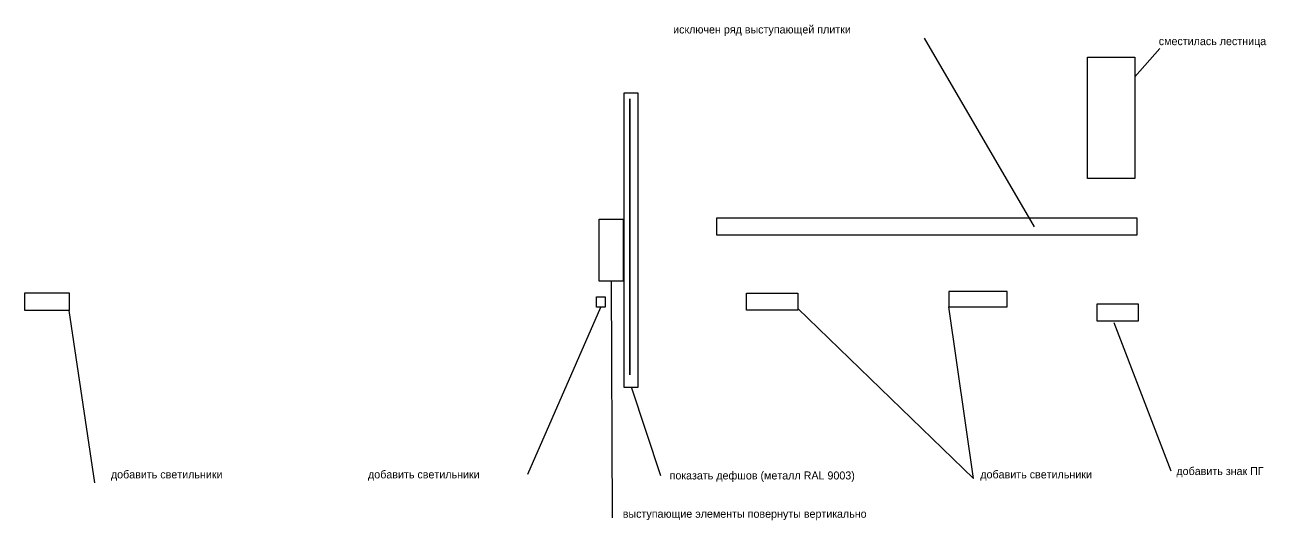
# Model space of a CAD drawing. Header units: millimetres. Extents: x 3914 to 443608, y -156176 to 78197.
# Drawn here: x 247715 to 309762, y 38276 to 63030 of the extents above; entities that cross this region are included whole.
import ezdxf

# ---------------------------------------------------------------- set-up
doc = ezdxf.new("R2010")
doc.units = ezdxf.units.MM

msp = doc.modelspace()

# ---------------------------------------------------------------- linework, layer by layer
at = {"color": 1}
for p, q in [((292669, 62356), (298171.7, 52935.5)), ((303202, 60437), (304451, 61843)), ((300826, 61411), (303202, 61411)), ((300826, 55354), (300826, 61411)), ((303202, 61411), (303202, 55354)), ((277666.1, 59627), (278360.1, 59627)), ((277666.1, 44913), (277666.1, 59627)), ((278360.1, 59627), (278360.1, 44913)), ((277960.1, 59323.9), (277950.1, 59323.9)), ((277950.1, 59323.9), (277950.1, 45538)), ((277960.1, 45538), (277960.1, 59323.9)), ((303202, 55354), (300826, 55354)), ((282308, 53381), (303294, 53381)), ((282308, 52513.5), (282308, 53381)), ((303294, 53381), (303294, 52513.5)), ((276424, 53322), (277628, 53322)), ((276424, 50223), (276424, 53322)), ((277628, 53322), (277628, 50223)), ((303294, 52513.5), (282308, 52513.5)), ((247715, 49638), (249927, 49638)), ((247715, 48762), (247715, 49638)), ((249927, 49638), (249927, 48762)), ((277628, 50223), (276424, 50223)), ((277026, 50223), (277073, 38389)), ((296821.7, 49701), (293901, 49701)), ((293901, 49701), (293901, 48931.5)), ((296821.7, 48931.5), (296821.7, 49701)), ((276291, 49441), (276722, 49441)), ((276291, 48924), (276291, 49441)), ((276722, 49441), (276722, 48924)), ((283791.6, 49624), (286345, 49624)), ((283791.6, 48777.8), (283791.6, 49624)), ((286345, 49624), (286345, 48777.8)), ((301321.7, 49085.5), (303371, 49085.5)), ((301321.7, 48218), (301321.7, 49085.5)), ((303371, 49085.5), (303371, 48218)), ((249927, 48762), (247715, 48762)), ((251214, 40134), (249927, 48762)), ((272849, 40578), (276506.5, 48924)), ((276722, 48924), (276291, 48924)), ((286345, 48777.8), (283791.6, 48777.8)), ((286345, 48854.5), (295125, 40351)), ((295125, 40351), (293901, 48931.5)), ((293901, 48931.5), (296821.7, 48931.5)), ((303371, 48218), (301321.7, 48218)), ((302146.7, 48161.5), (305001, 40737)), ((277950.1, 45538), (277960.1, 45538)), ((278360.1, 44913), (277666.1, 44913)), ((278027.9, 44936), (279483.1, 40503))]:
    msp.add_line(p, q, dxfattribs=at)

# ---------------------------------------------------------------- texts
for s, p in [('исключен ряд выступающей плитки', (280121, 62598)), ('сместилась лестница', (304394, 62014)), ('добавить знак ПГ', (305275, 40530)), ('добавить светильники', (252017.5, 40363.5)), ('добавить светильники', (264869.5, 40363.5)), ('показать дефшов (металл RAL 9003)', (279943.9, 40311)), ('добавить светильники', (295473.5, 40363.5)), ('выступающие элементы повернуты вертикально', (277603, 38397))]:
    msp.add_text(s, height=400, dxfattribs=at).set_placement(p)

doc.saveas('drawing.dxf')
